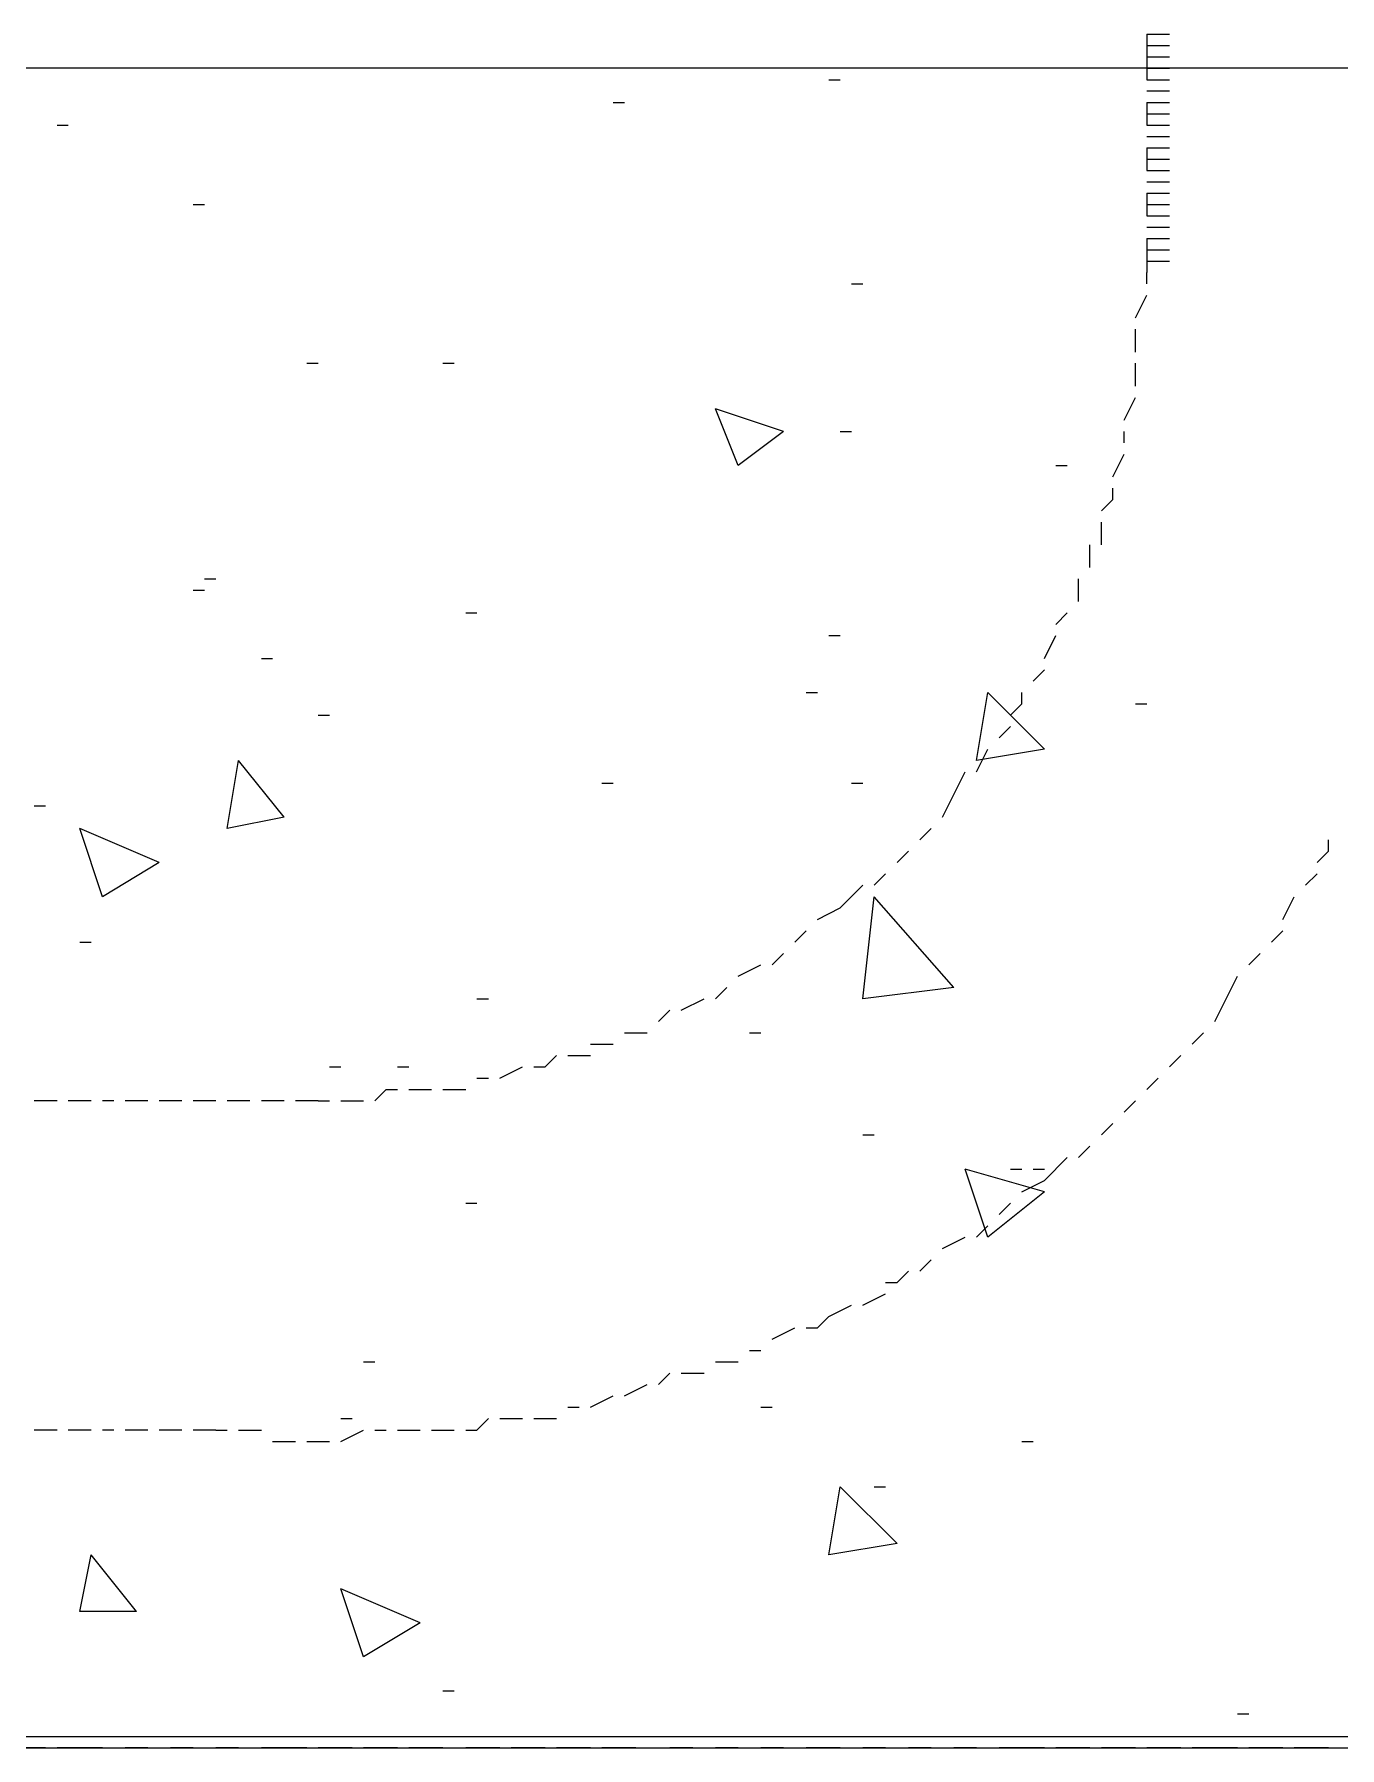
# Model space of a CAD drawing. Header units: inches. Extents: x 0.2 to 10.8, y 0.5 to 8.
# Drawn here: x 3.9333 to 4.125, y 4.2133 to 4.465 of the extents above; entities that cross this region are included whole.
import ezdxf

# ---------------------------------------------------------------- set-up
doc = ezdxf.new("R2010")
doc.units = ezdxf.units.IN
doc.header["$MEASUREMENT"] = 0
doc.layers.add('PDF_Geometry', color=7, linetype='Continuous')

msp = doc.modelspace()

# ---------------------------------------------------------------- linework, layer by layer
at = {"layer": 'PDF_Geometry', "lineweight": 9}
for points in [[(4.09667, 4.465), (4.09833, 4.465)], [(4.09667, 4.465), (4.09667, 4.46333)], [(4.09667, 4.465), (4.09833, 4.465)], [(4.09833, 4.465), (4.1, 4.465)], [(4.09833, 4.465), (4.1, 4.465)], [(4.09667, 4.46333), (4.09833, 4.46333)], [(4.09667, 4.46333), (4.09667, 4.46167)], [(4.09667, 4.46333), (4.09833, 4.46333)], [(4.09833, 4.46333), (4.1, 4.46333)], [(4.09833, 4.46333), (4.1, 4.46333)], [(4.09667, 4.46167), (4.09833, 4.46167)], [(4.09667, 4.46167), (4.09667, 4.46)], [(4.09667, 4.46167), (4.09833, 4.46167)], [(4.09667, 4.46), (4.09833, 4.46)], [(4.09667, 4.46), (4.09667, 4.45833)], [(4.09667, 4.46), (4.09833, 4.46)], [(4.09833, 4.46167), (4.1, 4.46167)], [(4.09833, 4.46167), (4.1, 4.46167)], [(4.09833, 4.46), (4.1, 4.46)], [(4.09833, 4.46), (4.1, 4.46)], [(4.09667, 4.45833), (4.09833, 4.45833)], [(4.09667, 4.45833), (4.09833, 4.45833)], [(4.09667, 4.45833), (4.09833, 4.45833)], [(4.09833, 4.45833), (4.1, 4.45833)], [(4.09833, 4.45833), (4.1, 4.45833)], [(4.09833, 4.45833), (4.1, 4.45833)], [(4.09667, 4.45667), (4.09833, 4.45667)], [(4.09667, 4.45667), (4.09833, 4.45667)], [(4.09667, 4.45667), (4.09833, 4.45667)], [(4.09667, 4.455), (4.09833, 4.455)], [(4.09667, 4.455), (4.09667, 4.45333)], [(4.09667, 4.455), (4.09833, 4.455)], [(4.09833, 4.45667), (4.1, 4.45667)], [(4.09833, 4.45667), (4.1, 4.45667)], [(4.09833, 4.45667), (4.1, 4.45667)], [(4.09833, 4.455), (4.1, 4.455)], [(4.09833, 4.455), (4.1, 4.455)], [(4.09667, 4.45333), (4.09833, 4.45333)], [(4.09667, 4.45333), (4.09667, 4.45167)], [(4.09667, 4.45333), (4.09833, 4.45333)], [(4.09833, 4.45333), (4.1, 4.45333)], [(4.09833, 4.45333), (4.1, 4.45333)], [(4.09667, 4.45167), (4.09833, 4.45167)], [(4.09667, 4.45167), (4.09833, 4.45167)], [(4.09667, 4.45167), (4.09833, 4.45167)], [(4.09667, 4.45), (4.09833, 4.45)], [(4.09667, 4.45), (4.09833, 4.45)], [(4.09667, 4.45), (4.09833, 4.45)], [(4.09833, 4.45167), (4.1, 4.45167)], [(4.09833, 4.45167), (4.1, 4.45167)], [(4.09833, 4.45167), (4.1, 4.45167)], [(4.09833, 4.45), (4.1, 4.45)], [(4.09833, 4.45), (4.1, 4.45)], [(4.09833, 4.45), (4.1, 4.45)], [(4.09667, 4.44833), (4.09833, 4.44833)], [(4.09667, 4.44833), (4.09667, 4.44667)], [(4.09667, 4.44833), (4.09833, 4.44833)], [(4.09833, 4.44833), (4.1, 4.44833)], [(4.09833, 4.44833), (4.1, 4.44833)], [(4.09667, 4.44667), (4.09833, 4.44667)], [(4.09667, 4.44667), (4.09667, 4.445)], [(4.09667, 4.44667), (4.09833, 4.44667)], [(4.09667, 4.445), (4.09833, 4.445)], [(4.09667, 4.445), (4.09833, 4.445)], [(4.09667, 4.445), (4.09833, 4.445)], [(4.09833, 4.44667), (4.1, 4.44667)], [(4.09833, 4.44667), (4.1, 4.44667)], [(4.09833, 4.445), (4.1, 4.445)], [(4.09833, 4.445), (4.1, 4.445)], [(4.09833, 4.445), (4.1, 4.445)], [(4.09667, 4.44333), (4.09833, 4.44333)], [(4.09667, 4.44333), (4.09833, 4.44333)], [(4.09667, 4.44333), (4.09833, 4.44333)], [(4.09833, 4.44333), (4.1, 4.44333)], [(4.09833, 4.44333), (4.1, 4.44333)], [(4.09833, 4.44333), (4.1, 4.44333)], [(4.09667, 4.44167), (4.09833, 4.44167)], [(4.09667, 4.44167), (4.09667, 4.44)], [(4.09667, 4.44167), (4.09833, 4.44167)], [(4.09667, 4.44), (4.09833, 4.44)], [(4.09667, 4.44), (4.09667, 4.43833)], [(4.09667, 4.44), (4.09833, 4.44)], [(4.09833, 4.44167), (4.1, 4.44167)], [(4.09833, 4.44167), (4.1, 4.44167)], [(4.09833, 4.44), (4.1, 4.44)], [(4.09833, 4.44), (4.1, 4.44)], [(4.09667, 4.43833), (4.09833, 4.43833)], [(4.09667, 4.43833), (4.09833, 4.43833)], [(4.09667, 4.43833), (4.09833, 4.43833)], [(4.09833, 4.43833), (4.1, 4.43833)], [(4.09833, 4.43833), (4.1, 4.43833)], [(4.09833, 4.43833), (4.1, 4.43833)], [(4.09667, 4.43667), (4.09833, 4.43667)], [(4.09667, 4.43667), (4.09833, 4.43667)], [(4.09667, 4.43667), (4.09833, 4.43667)], [(4.09667, 4.435), (4.09833, 4.435)], [(4.09667, 4.435), (4.09667, 4.43333)], [(4.09667, 4.435), (4.09833, 4.435)], [(4.09833, 4.43667), (4.1, 4.43667)], [(4.09833, 4.43667), (4.1, 4.43667)], [(4.09833, 4.43667), (4.1, 4.43667)], [(4.09833, 4.435), (4.1, 4.435)], [(4.09833, 4.435), (4.1, 4.435)], [(4.09667, 4.43333), (4.09833, 4.43333)], [(4.09667, 4.43333), (4.09667, 4.43167)], [(4.09667, 4.43333), (4.09833, 4.43333)], [(4.09833, 4.43333), (4.1, 4.43333)], [(4.09833, 4.43333), (4.1, 4.43333)], [(4.09667, 4.43167), (4.09833, 4.43167)], [(4.09667, 4.43167), (4.09667, 4.43)], [(4.09667, 4.42833), (4.09667, 4.43)], [(4.09833, 4.43167), (4.1, 4.43167)], [(4.095, 4.42333), (4.09667, 4.42667)], [(4.095, 4.41833), (4.095, 4.42), (4.095, 4.42167)], [(4.095, 4.41333), (4.095, 4.41667)], [(4.09333, 4.40833), (4.095, 4.41167)], [(4.09333, 4.405), (4.09333, 4.40667)], [(4.09167, 4.4), (4.09333, 4.40333)], [(4.09, 4.395), (4.09167, 4.39667), (4.09167, 4.39833)], [(4.09, 4.39), (4.09, 4.39333)], [(4.08833, 4.38667), (4.08833, 4.39)], [(4.08667, 4.38167), (4.08667, 4.385)], [(4.08333, 4.37833), (4.085, 4.38)], [(4.08167, 4.37333), (4.08333, 4.37667)], [(4.08, 4.37), (4.08167, 4.37167)], [(4.07667, 4.365), (4.07833, 4.36667), (4.07833, 4.36833)], [(4.075, 4.36167), (4.07667, 4.36333)], [(4.07167, 4.35667), (4.07333, 4.36)], [(4.06833, 4.35333), (4.07, 4.35667)], [(4.06667, 4.35), (4.06833, 4.35333)], [(4.06333, 4.34667), (4.065, 4.34833)], [(4.12167, 4.34333), (4.12333, 4.345), (4.12333, 4.34667)], [(4.06, 4.34333), (4.06167, 4.345)], [(4.05667, 4.34), (4.05833, 4.34167)], [(4.12, 4.34), (4.12167, 4.34167)], [(4.05167, 4.33667), (4.055, 4.34)], [(4.04833, 4.335), (4.05167, 4.33667)], [(4.11667, 4.335), (4.11833, 4.33833)], [(4.045, 4.33167), (4.04667, 4.33333)], [(4.115, 4.33167), (4.11667, 4.33333)], [(4.04167, 4.32833), (4.04333, 4.33)], [(4.11167, 4.32833), (4.11333, 4.33)], [(4.03667, 4.32667), (4.04, 4.32833)], [(4.10833, 4.32333), (4.11, 4.32667)], [(4.03333, 4.32333), (4.035, 4.325)], [(4.025, 4.32), (4.02667, 4.32167)], [(4.02833, 4.32167), (4.03167, 4.32333)], [(4.10667, 4.32), (4.10833, 4.32333)], [(4.015, 4.31667), (4.01833, 4.31667)], [(4.02, 4.31833), (4.02333, 4.31833)], [(4.10333, 4.31667), (4.105, 4.31833)], [(4.00667, 4.31333), (4.00833, 4.31333), (4.01, 4.315)], [(4.01167, 4.315), (4.015, 4.315)], [(4.1, 4.31333), (4.10167, 4.315)], [(3.99833, 4.31167), (4, 4.31167)], [(4.00167, 4.31167), (4.005, 4.31333)], [(4.09667, 4.31), (4.09833, 4.31167)], [(3.98333, 4.30833), (3.985, 4.31), (3.98667, 4.31)], [(3.98833, 4.31), (3.99167, 4.31)], [(3.99333, 4.31), (3.99667, 4.31)], [(3.93667, 4.30833), (3.93333, 4.30833)], [(3.94167, 4.30833), (3.93833, 4.30833)], [(3.945, 4.30833), (3.94333, 4.30833)], [(3.95, 4.30833), (3.94667, 4.30833)], [(3.955, 4.30833), (3.95167, 4.30833)], [(3.96, 4.30833), (3.95667, 4.30833)], [(3.965, 4.30833), (3.96167, 4.30833)], [(3.97, 4.30833), (3.96667, 4.30833)], [(3.975, 4.30833), (3.97167, 4.30833)], [(3.975, 4.30833), (3.97667, 4.30833)], [(3.97833, 4.30833), (3.98167, 4.30833)], [(4.09333, 4.30667), (4.095, 4.30833)], [(4.09, 4.30333), (4.09167, 4.305)], [(4.08667, 4.3), (4.08833, 4.30167)], [(4.08167, 4.29667), (4.085, 4.3)], [(4.07833, 4.295), (4.08167, 4.29667)], [(4.075, 4.29167), (4.07667, 4.29333)], [(4.07167, 4.28833), (4.07333, 4.29)], [(4.06667, 4.28667), (4.07, 4.28833)], [(4.06333, 4.28333), (4.065, 4.285)], [(4.05833, 4.28167), (4.06, 4.28167), (4.06167, 4.28333)], [(4.05, 4.27667), (4.05333, 4.27833)], [(4.055, 4.27833), (4.05833, 4.28)], [(4.04667, 4.275), (4.04833, 4.275), (4.05, 4.27667)], [(4.04167, 4.27333), (4.045, 4.275)], [(4.03833, 4.27167), (4.04, 4.27167)], [(4.025, 4.26667), (4.02667, 4.26833)], [(4.02833, 4.26833), (4.03167, 4.26833)], [(4.03333, 4.27), (4.03667, 4.27)], [(4.02, 4.265), (4.02333, 4.26667)], [(4.01167, 4.26333), (4.01333, 4.26333)], [(4.015, 4.26333), (4.01833, 4.265)], [(3.99667, 4.26), (3.99833, 4.26), (4, 4.26167)], [(4.00167, 4.26167), (4.005, 4.26167)], [(4.00667, 4.26167), (4.01, 4.26167)], [(3.93667, 4.26), (3.93333, 4.26)], [(3.94167, 4.26), (3.93833, 4.26)], [(3.945, 4.26), (3.94333, 4.26)], [(3.95, 4.26), (3.94667, 4.26)], [(3.955, 4.26), (3.95167, 4.26)], [(3.96, 4.26), (3.95667, 4.26)], [(3.96, 4.26), (3.96167, 4.26)], [(3.96333, 4.26), (3.96667, 4.26)], [(3.96833, 4.25833), (3.97167, 4.25833)], [(3.97333, 4.25833), (3.97667, 4.25833)], [(3.97833, 4.25833), (3.98167, 4.26)], [(3.98333, 4.26), (3.985, 4.26)], [(3.98667, 4.26), (3.99, 4.26)], [(3.99167, 4.26), (3.995, 4.26)], [(3.93167, 4.215), (3.93333, 4.215)], [(3.93333, 4.21333), (3.93167, 4.21333)], [(3.93167, 4.21333), (3.93333, 4.21333)], [(3.93333, 4.215), (3.935, 4.215)], [(3.93333, 4.215), (3.935, 4.215)], [(3.935, 4.21333), (3.93333, 4.21333)], [(3.93333, 4.21333), (3.935, 4.21333)], [(3.93333, 4.21333), (3.935, 4.21333)], [(3.935, 4.215), (3.93667, 4.215)], [(3.935, 4.215), (3.93667, 4.215)], [(3.935, 4.21333), (3.93667, 4.21333)], [(3.935, 4.21333), (3.93667, 4.21333)], [(3.93667, 4.215), (3.93833, 4.215)], [(3.93667, 4.215), (3.93833, 4.215)], [(3.93833, 4.21333), (3.93667, 4.21333)], [(3.93667, 4.21333), (3.93833, 4.21333)], [(3.93667, 4.21333), (3.93833, 4.21333)], [(3.93833, 4.215), (3.94, 4.215)], [(3.93833, 4.215), (3.94, 4.215)], [(3.94, 4.21333), (3.93833, 4.21333)], [(3.93833, 4.21333), (3.94, 4.21333)], [(3.93833, 4.21333), (3.94, 4.21333)], [(3.94, 4.215), (3.94167, 4.215)], [(3.94, 4.215), (3.94167, 4.215)], [(3.94167, 4.21333), (3.94, 4.21333)], [(3.94, 4.21333), (3.94167, 4.21333)], [(3.94, 4.21333), (3.94167, 4.21333)], [(3.94167, 4.215), (3.94333, 4.215)], [(3.94167, 4.215), (3.94333, 4.215)], [(3.94333, 4.21333), (3.94167, 4.21333)], [(3.94167, 4.21333), (3.94333, 4.21333)], [(3.94167, 4.21333), (3.94333, 4.21333)], [(3.94333, 4.215), (3.945, 4.215)], [(3.94333, 4.215), (3.945, 4.215)], [(3.94333, 4.21333), (3.945, 4.21333)], [(3.94333, 4.21333), (3.945, 4.21333)], [(3.945, 4.215), (3.94667, 4.215)], [(3.945, 4.215), (3.94667, 4.215)], [(3.945, 4.215), (3.94667, 4.215)], [(3.945, 4.21333), (3.94667, 4.21333)], [(3.945, 4.21333), (3.94667, 4.21333)], [(3.945, 4.21333), (3.94667, 4.21333)], [(3.94667, 4.215), (3.94833, 4.215)], [(3.94667, 4.215), (3.94833, 4.215)], [(3.94667, 4.215), (3.94833, 4.215)], [(3.94833, 4.21333), (3.94667, 4.21333)], [(3.94667, 4.21333), (3.94833, 4.21333)], [(3.94667, 4.21333), (3.94833, 4.21333)], [(3.94667, 4.21333), (3.94833, 4.21333)], [(3.94833, 4.215), (3.95, 4.215)], [(3.94833, 4.215), (3.95, 4.215)], [(3.95, 4.21333), (3.94833, 4.21333)], [(3.94833, 4.21333), (3.95, 4.21333)], [(3.94833, 4.21333), (3.95, 4.21333)], [(3.95, 4.215), (3.95167, 4.215)], [(3.95, 4.215), (3.95167, 4.215)], [(3.95, 4.21333), (3.95167, 4.21333)], [(3.95, 4.21333), (3.95167, 4.21333)], [(3.95167, 4.215), (3.95333, 4.215)], [(3.95167, 4.215), (3.95333, 4.215)], [(3.95167, 4.215), (3.95333, 4.215)], [(3.95167, 4.21333), (3.95333, 4.21333)], [(3.95167, 4.21333), (3.95333, 4.21333)], [(3.95167, 4.21333), (3.95333, 4.21333)], [(3.95333, 4.215), (3.955, 4.215)], [(3.95333, 4.215), (3.955, 4.215)], [(3.95333, 4.215), (3.955, 4.215)], [(3.955, 4.21333), (3.95333, 4.21333)], [(3.95333, 4.21333), (3.955, 4.21333)], [(3.95333, 4.21333), (3.955, 4.21333)], [(3.95333, 4.21333), (3.955, 4.21333)], [(3.955, 4.215), (3.95667, 4.215)], [(3.955, 4.215), (3.95667, 4.215)], [(3.95667, 4.21333), (3.955, 4.21333)], [(3.955, 4.21333), (3.95667, 4.21333)], [(3.955, 4.21333), (3.95667, 4.21333)], [(3.95667, 4.215), (3.95833, 4.215)], [(3.95667, 4.215), (3.95833, 4.215)], [(3.95667, 4.21333), (3.95833, 4.21333)], [(3.95667, 4.21333), (3.95833, 4.21333)], [(3.95833, 4.215), (3.96, 4.215)], [(3.95833, 4.215), (3.96, 4.215)], [(3.95833, 4.215), (3.96, 4.215)], [(3.95833, 4.21333), (3.96, 4.21333)], [(3.95833, 4.21333), (3.96, 4.21333)], [(3.95833, 4.21333), (3.96, 4.21333)], [(3.96, 4.215), (3.96167, 4.215)], [(3.96, 4.215), (3.96167, 4.215)], [(3.96, 4.215), (3.96167, 4.215)], [(3.96167, 4.21333), (3.96, 4.21333)], [(3.96, 4.21333), (3.96167, 4.21333)], [(3.96, 4.21333), (3.96167, 4.21333)], [(3.96, 4.21333), (3.96167, 4.21333)], [(3.96167, 4.215), (3.96333, 4.215)], [(3.96167, 4.215), (3.96333, 4.215)], [(3.96333, 4.21333), (3.96167, 4.21333)], [(3.96167, 4.21333), (3.96333, 4.21333)], [(3.96167, 4.21333), (3.96333, 4.21333)], [(3.96333, 4.215), (3.965, 4.215)], [(3.96333, 4.215), (3.965, 4.215)], [(3.96333, 4.21333), (3.965, 4.21333)], [(3.96333, 4.21333), (3.965, 4.21333)], [(3.965, 4.215), (3.96667, 4.215)], [(3.965, 4.215), (3.96667, 4.215)], [(3.965, 4.215), (3.96667, 4.215)], [(3.965, 4.21333), (3.96667, 4.21333)], [(3.965, 4.21333), (3.96667, 4.21333)], [(3.965, 4.21333), (3.96667, 4.21333)], [(3.96667, 4.215), (3.96833, 4.215)], [(3.96667, 4.215), (3.96833, 4.215)], [(3.96667, 4.215), (3.96833, 4.215)], [(3.96833, 4.21333), (3.96667, 4.21333)], [(3.96667, 4.21333), (3.96833, 4.21333)], [(3.96667, 4.21333), (3.96833, 4.21333)], [(3.96667, 4.21333), (3.96833, 4.21333)], [(3.96833, 4.215), (3.97, 4.215)], [(3.96833, 4.215), (3.97, 4.215)], [(3.97, 4.21333), (3.96833, 4.21333)], [(3.96833, 4.21333), (3.97, 4.21333)], [(3.96833, 4.21333), (3.97, 4.21333)], [(3.97, 4.215), (3.97167, 4.215)], [(3.97, 4.215), (3.97167, 4.215)], [(3.97167, 4.21333), (3.97, 4.21333)], [(3.97, 4.21333), (3.97167, 4.21333)], [(3.97, 4.21333), (3.97167, 4.21333)], [(3.97167, 4.215), (3.97333, 4.215)], [(3.97167, 4.215), (3.97333, 4.215)], [(3.97333, 4.21333), (3.97167, 4.21333)], [(3.97167, 4.21333), (3.97333, 4.21333)], [(3.97167, 4.21333), (3.97333, 4.21333)], [(3.97333, 4.215), (3.975, 4.215)], [(3.97333, 4.215), (3.975, 4.215)], [(3.97333, 4.21333), (3.975, 4.21333)], [(3.97333, 4.21333), (3.975, 4.21333)], [(3.975, 4.215), (3.97667, 4.215)], [(3.975, 4.215), (3.97667, 4.215)], [(3.97667, 4.21333), (3.975, 4.21333)], [(3.975, 4.21333), (3.97667, 4.21333)], [(3.975, 4.21333), (3.97667, 4.21333)], [(3.97667, 4.215), (3.97833, 4.215)], [(3.97667, 4.215), (3.97833, 4.215)], [(3.97833, 4.21333), (3.97667, 4.21333)], [(3.97667, 4.21333), (3.97833, 4.21333)], [(3.97667, 4.21333), (3.97833, 4.21333)], [(3.97833, 4.215), (3.98, 4.215)], [(3.97833, 4.215), (3.98, 4.215)], [(3.98, 4.21333), (3.97833, 4.21333)], [(3.97833, 4.21333), (3.98, 4.21333)], [(3.97833, 4.21333), (3.98, 4.21333)], [(3.98, 4.215), (3.98167, 4.215)], [(3.98, 4.215), (3.98167, 4.215)], [(3.98, 4.21333), (3.98167, 4.21333)], [(3.98, 4.21333), (3.98167, 4.21333)], [(3.98167, 4.215), (3.98333, 4.215)], [(3.98167, 4.215), (3.98333, 4.215)], [(3.98333, 4.21333), (3.98167, 4.21333)], [(3.98167, 4.21333), (3.98333, 4.21333)], [(3.98167, 4.21333), (3.98333, 4.21333)], [(3.98333, 4.215), (3.985, 4.215)], [(3.98333, 4.215), (3.985, 4.215)], [(3.985, 4.21333), (3.98333, 4.21333)], [(3.98333, 4.21333), (3.985, 4.21333)], [(3.98333, 4.21333), (3.985, 4.21333)], [(3.985, 4.215), (3.98667, 4.215)], [(3.985, 4.215), (3.98667, 4.215)], [(3.98667, 4.21333), (3.985, 4.21333)], [(3.985, 4.21333), (3.98667, 4.21333)], [(3.985, 4.21333), (3.98667, 4.21333)], [(3.98667, 4.215), (3.98833, 4.215)], [(3.98667, 4.215), (3.98833, 4.215)], [(3.98667, 4.21333), (3.98833, 4.21333)], [(3.98667, 4.21333), (3.98833, 4.21333)], [(3.98833, 4.215), (3.99, 4.215)], [(3.98833, 4.215), (3.99, 4.215)], [(3.99, 4.21333), (3.98833, 4.21333)], [(3.98833, 4.21333), (3.99, 4.21333)], [(3.98833, 4.21333), (3.99, 4.21333)], [(3.99, 4.215), (3.99167, 4.215)], [(3.99, 4.215), (3.99167, 4.215)], [(3.99167, 4.21333), (3.99, 4.21333)], [(3.99, 4.21333), (3.99167, 4.21333)], [(3.99, 4.21333), (3.99167, 4.21333)], [(3.99167, 4.215), (3.99333, 4.215)], [(3.99167, 4.215), (3.99333, 4.215)], [(3.99333, 4.21333), (3.99167, 4.21333)], [(3.99167, 4.21333), (3.99333, 4.21333)], [(3.99167, 4.21333), (3.99333, 4.21333)], [(3.99333, 4.215), (3.995, 4.215)], [(3.99333, 4.215), (3.995, 4.215)], [(3.99333, 4.21333), (3.995, 4.21333)], [(3.99333, 4.21333), (3.995, 4.21333)], [(3.995, 4.215), (3.99667, 4.215)], [(3.995, 4.215), (3.99667, 4.215)], [(3.995, 4.215), (3.99667, 4.215)], [(3.995, 4.21333), (3.99667, 4.21333)], [(3.995, 4.21333), (3.99667, 4.21333)], [(3.995, 4.21333), (3.99667, 4.21333)], [(3.99667, 4.215), (3.99833, 4.215)], [(3.99667, 4.215), (3.99833, 4.215)], [(3.99667, 4.215), (3.99833, 4.215)], [(3.99833, 4.21333), (3.99667, 4.21333)], [(3.99667, 4.21333), (3.99833, 4.21333)], [(3.99667, 4.21333), (3.99833, 4.21333)], [(3.99667, 4.21333), (3.99833, 4.21333)], [(3.99833, 4.215), (4, 4.215)], [(3.99833, 4.215), (4, 4.215)], [(4, 4.21333), (3.99833, 4.21333)], [(3.99833, 4.21333), (4, 4.21333)], [(3.99833, 4.21333), (4, 4.21333)], [(4, 4.215), (4.00167, 4.215)], [(4, 4.215), (4.00167, 4.215)], [(4.00167, 4.21333), (4, 4.21333)], [(4, 4.21333), (4.00167, 4.21333)], [(4, 4.21333), (4.00167, 4.21333)], [(4.00167, 4.215), (4.00333, 4.215)], [(4.00167, 4.215), (4.00333, 4.215)], [(4.00167, 4.21333), (4.00333, 4.21333)], [(4.00167, 4.21333), (4.00333, 4.21333)], [(4.00333, 4.215), (4.005, 4.215)], [(4.00333, 4.215), (4.005, 4.215)], [(4.005, 4.21333), (4.00333, 4.21333)], [(4.00333, 4.21333), (4.005, 4.21333)], [(4.00333, 4.21333), (4.005, 4.21333)], [(4.005, 4.215), (4.00667, 4.215)], [(4.005, 4.215), (4.00667, 4.215)], [(4.00667, 4.21333), (4.005, 4.21333)], [(4.005, 4.21333), (4.00667, 4.21333)], [(4.005, 4.21333), (4.00667, 4.21333)], [(4.00667, 4.215), (4.00833, 4.215)], [(4.00667, 4.215), (4.00833, 4.215)], [(4.00833, 4.21333), (4.00667, 4.21333)], [(4.00667, 4.21333), (4.00833, 4.21333)], [(4.00667, 4.21333), (4.00833, 4.21333)], [(4.00833, 4.215), (4.01, 4.215)], [(4.00833, 4.215), (4.01, 4.215)], [(4.00833, 4.21333), (4.01, 4.21333)], [(4.00833, 4.21333), (4.01, 4.21333)], [(4.01, 4.215), (4.01167, 4.215)], [(4.01, 4.215), (4.01167, 4.215)], [(4.01167, 4.21333), (4.01, 4.21333)], [(4.01, 4.21333), (4.01167, 4.21333)], [(4.01, 4.21333), (4.01167, 4.21333)], [(4.01167, 4.215), (4.01333, 4.215)], [(4.01167, 4.215), (4.01333, 4.215)], [(4.01333, 4.21333), (4.01167, 4.21333)], [(4.01167, 4.21333), (4.01333, 4.21333)], [(4.01167, 4.21333), (4.01333, 4.21333)], [(4.01333, 4.215), (4.015, 4.215)], [(4.01333, 4.215), (4.015, 4.215)], [(4.015, 4.21333), (4.01333, 4.21333)], [(4.01333, 4.21333), (4.015, 4.21333)], [(4.01333, 4.21333), (4.015, 4.21333)], [(4.015, 4.215), (4.01667, 4.215)], [(4.015, 4.215), (4.01667, 4.215)], [(4.015, 4.21333), (4.01667, 4.21333)], [(4.015, 4.21333), (4.01667, 4.21333)], [(4.01667, 4.215), (4.01833, 4.215)], [(4.01667, 4.215), (4.01833, 4.215)], [(4.01833, 4.21333), (4.01667, 4.21333)], [(4.01667, 4.21333), (4.01833, 4.21333)], [(4.01667, 4.21333), (4.01833, 4.21333)], [(4.01833, 4.215), (4.02, 4.215)], [(4.01833, 4.215), (4.02, 4.215)], [(4.02, 4.21333), (4.01833, 4.21333)], [(4.01833, 4.21333), (4.02, 4.21333)], [(4.01833, 4.21333), (4.02, 4.21333)], [(4.02, 4.215), (4.02167, 4.215)], [(4.02, 4.215), (4.02167, 4.215)], [(4.02167, 4.21333), (4.02, 4.21333)], [(4.02, 4.21333), (4.02167, 4.21333)], [(4.02, 4.21333), (4.02167, 4.21333)], [(4.02167, 4.215), (4.02333, 4.215)], [(4.02167, 4.215), (4.02333, 4.215)], [(4.02167, 4.21333), (4.02333, 4.21333)], [(4.02167, 4.21333), (4.02333, 4.21333)], [(4.02333, 4.215), (4.025, 4.215)], [(4.02333, 4.215), (4.025, 4.215)], [(4.02333, 4.215), (4.025, 4.215)], [(4.02333, 4.21333), (4.025, 4.21333)], [(4.02333, 4.21333), (4.025, 4.21333)], [(4.02333, 4.21333), (4.025, 4.21333)], [(4.025, 4.215), (4.02667, 4.215)], [(4.025, 4.215), (4.02667, 4.215)], [(4.025, 4.215), (4.02667, 4.215)], [(4.025, 4.215), (4.02667, 4.215)], [(4.025, 4.21333), (4.02667, 4.21333)], [(4.025, 4.21333), (4.02667, 4.21333)], [(4.025, 4.21333), (4.02667, 4.21333)], [(4.025, 4.21333), (4.02667, 4.21333)], [(4.02667, 4.215), (4.02833, 4.215)], [(4.02667, 4.215), (4.02833, 4.215)], [(4.02667, 4.215), (4.02833, 4.215)], [(4.02833, 4.21333), (4.02667, 4.21333)], [(4.02667, 4.21333), (4.02833, 4.21333)], [(4.02667, 4.21333), (4.02833, 4.21333)], [(4.02667, 4.21333), (4.02833, 4.21333)], [(4.02833, 4.215), (4.03, 4.215)], [(4.02833, 4.215), (4.03, 4.215)], [(4.03, 4.21333), (4.02833, 4.21333)], [(4.02833, 4.21333), (4.03, 4.21333)], [(4.02833, 4.21333), (4.03, 4.21333)], [(4.03, 4.215), (4.03167, 4.215)], [(4.03, 4.215), (4.03167, 4.215)], [(4.03, 4.21333), (4.03167, 4.21333)], [(4.03, 4.21333), (4.03167, 4.21333)], [(4.03167, 4.215), (4.03333, 4.215)], [(4.03167, 4.215), (4.03333, 4.215)], [(4.03167, 4.215), (4.03333, 4.215)], [(4.03167, 4.21333), (4.03333, 4.21333)], [(4.03167, 4.21333), (4.03333, 4.21333)], [(4.03167, 4.21333), (4.03333, 4.21333)], [(4.03333, 4.215), (4.035, 4.215)], [(4.03333, 4.215), (4.035, 4.215)], [(4.03333, 4.215), (4.035, 4.215)], [(4.035, 4.21333), (4.03333, 4.21333)], [(4.03333, 4.21333), (4.035, 4.21333)], [(4.03333, 4.21333), (4.035, 4.21333)], [(4.03333, 4.21333), (4.035, 4.21333)], [(4.035, 4.215), (4.03667, 4.215)], [(4.035, 4.215), (4.03667, 4.215)], [(4.03667, 4.21333), (4.035, 4.21333)], [(4.035, 4.21333), (4.03667, 4.21333)], [(4.035, 4.21333), (4.03667, 4.21333)], [(4.03667, 4.215), (4.03833, 4.215)], [(4.03667, 4.215), (4.03833, 4.215)], [(4.03667, 4.21333), (4.03833, 4.21333)], [(4.03667, 4.21333), (4.03833, 4.21333)], [(4.03833, 4.215), (4.04, 4.215)], [(4.03833, 4.215), (4.04, 4.215)], [(4.03833, 4.215), (4.04, 4.215)], [(4.03833, 4.21333), (4.04, 4.21333)], [(4.03833, 4.21333), (4.04, 4.21333)], [(4.03833, 4.21333), (4.04, 4.21333)], [(4.04, 4.215), (4.04167, 4.215)], [(4.04, 4.215), (4.04167, 4.215)], [(4.04, 4.215), (4.04167, 4.215)], [(4.04167, 4.21333), (4.04, 4.21333)], [(4.04, 4.21333), (4.04167, 4.21333)], [(4.04, 4.21333), (4.04167, 4.21333)], [(4.04, 4.21333), (4.04167, 4.21333)], [(4.04167, 4.215), (4.04333, 4.215)], [(4.04167, 4.215), (4.04333, 4.215)], [(4.04333, 4.21333), (4.04167, 4.21333)], [(4.04167, 4.21333), (4.04333, 4.21333)], [(4.04167, 4.21333), (4.04333, 4.21333)], [(4.04333, 4.215), (4.045, 4.215)], [(4.04333, 4.215), (4.045, 4.215)], [(4.04333, 4.21333), (4.045, 4.21333)], [(4.04333, 4.21333), (4.045, 4.21333)], [(4.045, 4.215), (4.04667, 4.215)], [(4.045, 4.215), (4.04667, 4.215)], [(4.045, 4.215), (4.04667, 4.215)], [(4.045, 4.21333), (4.04667, 4.21333)], [(4.045, 4.21333), (4.04667, 4.21333)], [(4.045, 4.21333), (4.04667, 4.21333)], [(4.04667, 4.215), (4.04833, 4.215)], [(4.04667, 4.215), (4.04833, 4.215)], [(4.04667, 4.215), (4.04833, 4.215)], [(4.04833, 4.21333), (4.04667, 4.21333)], [(4.04667, 4.21333), (4.04833, 4.21333)], [(4.04667, 4.21333), (4.04833, 4.21333)], [(4.04667, 4.21333), (4.04833, 4.21333)], [(4.04833, 4.215), (4.05, 4.215)], [(4.04833, 4.215), (4.05, 4.215)], [(4.05, 4.21333), (4.04833, 4.21333)], [(4.04833, 4.21333), (4.05, 4.21333)], [(4.04833, 4.21333), (4.05, 4.21333)], [(4.05, 4.215), (4.05167, 4.215)], [(4.05, 4.215), (4.05167, 4.215)], [(4.05167, 4.21333), (4.05, 4.21333)], [(4.05, 4.21333), (4.05167, 4.21333)], [(4.05, 4.21333), (4.05167, 4.21333)], [(4.05167, 4.215), (4.05333, 4.215)], [(4.05167, 4.215), (4.05333, 4.215)], [(4.05167, 4.21333), (4.05333, 4.21333)], [(4.05167, 4.21333), (4.05333, 4.21333)], [(4.05333, 4.215), (4.055, 4.215)], [(4.05333, 4.215), (4.055, 4.215)], [(4.05333, 4.215), (4.055, 4.215)], [(4.05333, 4.21333), (4.055, 4.21333)], [(4.05333, 4.21333), (4.055, 4.21333)], [(4.05333, 4.21333), (4.055, 4.21333)], [(4.055, 4.215), (4.05667, 4.215)], [(4.055, 4.215), (4.05667, 4.215)], [(4.055, 4.215), (4.05667, 4.215)], [(4.05667, 4.21333), (4.055, 4.21333)], [(4.055, 4.21333), (4.05667, 4.21333)], [(4.055, 4.21333), (4.05667, 4.21333)], [(4.055, 4.21333), (4.05667, 4.21333)], [(4.05667, 4.215), (4.05833, 4.215)], [(4.05667, 4.215), (4.05833, 4.215)], [(4.05833, 4.21333), (4.05667, 4.21333)], [(4.05667, 4.21333), (4.05833, 4.21333)], [(4.05667, 4.21333), (4.05833, 4.21333)], [(4.05833, 4.215), (4.06, 4.215)], [(4.05833, 4.215), (4.06, 4.215)], [(4.05833, 4.21333), (4.06, 4.21333)], [(4.05833, 4.21333), (4.06, 4.21333)], [(4.06, 4.215), (4.06167, 4.215)], [(4.06, 4.215), (4.06167, 4.215)], [(4.06, 4.215), (4.06167, 4.215)], [(4.06, 4.21333), (4.06167, 4.21333)], [(4.06, 4.21333), (4.06167, 4.21333)], [(4.06, 4.21333), (4.06167, 4.21333)], [(4.06167, 4.215), (4.06333, 4.215)], [(4.06167, 4.215), (4.06333, 4.215)], [(4.06167, 4.215), (4.06333, 4.215)], [(4.06333, 4.21333), (4.06167, 4.21333)], [(4.06167, 4.21333), (4.06333, 4.21333)], [(4.06167, 4.21333), (4.06333, 4.21333)], [(4.06167, 4.21333), (4.06333, 4.21333)], [(4.06333, 4.215), (4.065, 4.215)], [(4.06333, 4.215), (4.065, 4.215)], [(4.065, 4.21333), (4.06333, 4.21333)], [(4.06333, 4.21333), (4.065, 4.21333)], [(4.06333, 4.21333), (4.065, 4.21333)], [(4.065, 4.215), (4.06667, 4.215)], [(4.065, 4.215), (4.06667, 4.215)], [(4.065, 4.21333), (4.06667, 4.21333)], [(4.065, 4.21333), (4.06667, 4.21333)], [(4.06667, 4.215), (4.06833, 4.215)], [(4.06667, 4.215), (4.06833, 4.215)], [(4.06667, 4.215), (4.06833, 4.215)], [(4.06667, 4.21333), (4.06833, 4.21333)], [(4.06667, 4.21333), (4.06833, 4.21333)], [(4.06667, 4.21333), (4.06833, 4.21333)], [(4.06833, 4.215), (4.07, 4.215)], [(4.06833, 4.215), (4.07, 4.215)], [(4.06833, 4.215), (4.07, 4.215)], [(4.07, 4.21333), (4.06833, 4.21333)], [(4.06833, 4.21333), (4.07, 4.21333)], [(4.06833, 4.21333), (4.07, 4.21333)], [(4.06833, 4.21333), (4.07, 4.21333)], [(4.07, 4.215), (4.07167, 4.215)], [(4.07, 4.215), (4.07167, 4.215)], [(4.07167, 4.21333), (4.07, 4.21333)], [(4.07, 4.21333), (4.07167, 4.21333)], [(4.07, 4.21333), (4.07167, 4.21333)], [(4.07167, 4.215), (4.07333, 4.215)], [(4.07167, 4.215), (4.07333, 4.215)], [(4.07167, 4.21333), (4.07333, 4.21333)], [(4.07167, 4.21333), (4.07333, 4.21333)], [(4.07333, 4.215), (4.075, 4.215)], [(4.07333, 4.215), (4.075, 4.215)], [(4.07333, 4.215), (4.075, 4.215)], [(4.07333, 4.21333), (4.075, 4.21333)], [(4.07333, 4.21333), (4.075, 4.21333)], [(4.07333, 4.21333), (4.075, 4.21333)], [(4.075, 4.215), (4.07667, 4.215)], [(4.075, 4.215), (4.07667, 4.215)], [(4.075, 4.215), (4.07667, 4.215)], [(4.07667, 4.21333), (4.075, 4.21333)], [(4.075, 4.21333), (4.07667, 4.21333)], [(4.075, 4.21333), (4.07667, 4.21333)], [(4.075, 4.21333), (4.07667, 4.21333)], [(4.07667, 4.215), (4.07833, 4.215)], [(4.07667, 4.215), (4.07833, 4.215)], [(4.07833, 4.21333), (4.07667, 4.21333)], [(4.07667, 4.21333), (4.07833, 4.21333)], [(4.07667, 4.21333), (4.07833, 4.21333)], [(4.07833, 4.215), (4.08, 4.215)], [(4.07833, 4.215), (4.08, 4.215)], [(4.08, 4.21333), (4.07833, 4.21333)], [(4.07833, 4.21333), (4.08, 4.21333)], [(4.07833, 4.21333), (4.08, 4.21333)], [(4.08, 4.215), (4.08167, 4.215)], [(4.08, 4.215), (4.08167, 4.215)], [(4.08167, 4.21333), (4.08, 4.21333)], [(4.08, 4.21333), (4.08167, 4.21333)], [(4.08, 4.21333), (4.08167, 4.21333)], [(4.08167, 4.215), (4.08333, 4.215)], [(4.08167, 4.215), (4.08333, 4.215)], [(4.08167, 4.21333), (4.08333, 4.21333)], [(4.08167, 4.21333), (4.08333, 4.21333)], [(4.08333, 4.215), (4.085, 4.215)], [(4.08333, 4.215), (4.085, 4.215)], [(4.085, 4.21333), (4.08333, 4.21333)], [(4.08333, 4.21333), (4.085, 4.21333)], [(4.08333, 4.21333), (4.085, 4.21333)], [(4.085, 4.215), (4.08667, 4.215)], [(4.085, 4.215), (4.08667, 4.215)], [(4.08667, 4.21333), (4.085, 4.21333)], [(4.085, 4.21333), (4.08667, 4.21333)], [(4.085, 4.21333), (4.08667, 4.21333)], [(4.08667, 4.215), (4.08833, 4.215)], [(4.08667, 4.215), (4.08833, 4.215)], [(4.08833, 4.21333), (4.08667, 4.21333)], [(4.08667, 4.21333), (4.08833, 4.21333)], [(4.08667, 4.21333), (4.08833, 4.21333)], [(4.08833, 4.215), (4.09, 4.215)], [(4.08833, 4.215), (4.09, 4.215)], [(4.08833, 4.21333), (4.09, 4.21333)], [(4.08833, 4.21333), (4.09, 4.21333)], [(4.09, 4.215), (4.09167, 4.215)], [(4.09, 4.215), (4.09167, 4.215)], [(4.09167, 4.21333), (4.09, 4.21333)], [(4.09, 4.21333), (4.09167, 4.21333)], [(4.09, 4.21333), (4.09167, 4.21333)], [(4.09167, 4.215), (4.09333, 4.215)], [(4.09167, 4.215), (4.09333, 4.215)], [(4.09333, 4.21333), (4.09167, 4.21333)], [(4.09167, 4.21333), (4.09333, 4.21333)], [(4.09167, 4.21333), (4.09333, 4.21333)], [(4.09333, 4.215), (4.095, 4.215)], [(4.09333, 4.215), (4.095, 4.215)], [(4.095, 4.21333), (4.09333, 4.21333)], [(4.09333, 4.21333), (4.095, 4.21333)], [(4.09333, 4.21333), (4.095, 4.21333)], [(4.095, 4.215), (4.09667, 4.215)], [(4.095, 4.215), (4.09667, 4.215)], [(4.095, 4.21333), (4.09667, 4.21333)], [(4.095, 4.21333), (4.09667, 4.21333)], [(4.09667, 4.215), (4.09833, 4.215)], [(4.09667, 4.215), (4.09833, 4.215)], [(4.09833, 4.21333), (4.09667, 4.21333)], [(4.09667, 4.21333), (4.09833, 4.21333)], [(4.09667, 4.21333), (4.09833, 4.21333)], [(4.09833, 4.215), (4.1, 4.215)], [(4.09833, 4.215), (4.1, 4.215)], [(4.1, 4.21333), (4.09833, 4.21333)], [(4.09833, 4.21333), (4.1, 4.21333)], [(4.09833, 4.21333), (4.1, 4.21333)], [(4.1, 4.215), (4.10167, 4.215)], [(4.1, 4.215), (4.10167, 4.215)], [(4.10167, 4.21333), (4.1, 4.21333)], [(4.1, 4.21333), (4.10167, 4.21333)], [(4.1, 4.21333), (4.10167, 4.21333)], [(4.10167, 4.215), (4.10333, 4.215)], [(4.10167, 4.215), (4.10333, 4.215)], [(4.10167, 4.21333), (4.10333, 4.21333)], [(4.10167, 4.21333), (4.10333, 4.21333)], [(4.10333, 4.215), (4.105, 4.215)], [(4.10333, 4.215), (4.105, 4.215)], [(4.105, 4.21333), (4.10333, 4.21333)], [(4.10333, 4.21333), (4.105, 4.21333)], [(4.10333, 4.21333), (4.105, 4.21333)], [(4.105, 4.215), (4.10667, 4.215)], [(4.105, 4.215), (4.10667, 4.215)], [(4.10667, 4.21333), (4.105, 4.21333)], [(4.105, 4.21333), (4.10667, 4.21333)], [(4.105, 4.21333), (4.10667, 4.21333)], [(4.10667, 4.215), (4.10833, 4.215)], [(4.10667, 4.215), (4.10833, 4.215)], [(4.10833, 4.21333), (4.10667, 4.21333)], [(4.10667, 4.21333), (4.10833, 4.21333)], [(4.10667, 4.21333), (4.10833, 4.21333)], [(4.10833, 4.215), (4.11, 4.215)], [(4.10833, 4.215), (4.11, 4.215)], [(4.11, 4.21333), (4.10833, 4.21333)], [(4.10833, 4.21333), (4.11, 4.21333)], [(4.10833, 4.21333), (4.11, 4.21333)], [(4.11, 4.215), (4.11167, 4.215)], [(4.11, 4.215), (4.11167, 4.215)], [(4.11, 4.21333), (4.11167, 4.21333)], [(4.11, 4.21333), (4.11167, 4.21333)], [(4.11167, 4.215), (4.11333, 4.215)], [(4.11167, 4.215), (4.11333, 4.215)], [(4.11333, 4.21333), (4.11167, 4.21333)], [(4.11167, 4.21333), (4.11333, 4.21333)], [(4.11167, 4.21333), (4.11333, 4.21333)], [(4.11333, 4.215), (4.115, 4.215)], [(4.11333, 4.215), (4.115, 4.215)], [(4.115, 4.21333), (4.11333, 4.21333)], [(4.11333, 4.21333), (4.115, 4.21333)], [(4.11333, 4.21333), (4.115, 4.21333)], [(4.115, 4.215), (4.11667, 4.215)], [(4.115, 4.215), (4.11667, 4.215)], [(4.11667, 4.21333), (4.115, 4.21333)], [(4.115, 4.21333), (4.11667, 4.21333)], [(4.115, 4.21333), (4.11667, 4.21333)], [(4.11667, 4.215), (4.11833, 4.215)], [(4.11667, 4.215), (4.11833, 4.215)], [(4.11667, 4.21333), (4.11833, 4.21333)], [(4.11667, 4.21333), (4.11833, 4.21333)], [(4.11833, 4.215), (4.12, 4.215)], [(4.11833, 4.215), (4.12, 4.215)], [(4.12, 4.21333), (4.11833, 4.21333)], [(4.11833, 4.21333), (4.12, 4.21333)], [(4.11833, 4.21333), (4.12, 4.21333)], [(4.12, 4.215), (4.12167, 4.215)], [(4.12, 4.215), (4.12167, 4.215)], [(4.12167, 4.21333), (4.12, 4.21333)], [(4.12, 4.21333), (4.12167, 4.21333)], [(4.12, 4.21333), (4.12167, 4.21333)], [(4.12167, 4.215), (4.12333, 4.215)], [(4.12167, 4.215), (4.12333, 4.215)], [(4.12333, 4.21333), (4.12167, 4.21333)], [(4.12167, 4.21333), (4.12333, 4.21333)], [(4.12167, 4.21333), (4.12333, 4.21333)], [(4.12333, 4.215), (4.125, 4.215)], [(4.12333, 4.215), (4.125, 4.215)], [(4.12333, 4.21333), (4.125, 4.21333)], [(4.12333, 4.21333), (4.125, 4.21333)], [(4.125, 4.215), (4.12667, 4.215)], [(4.125, 4.21333), (4.12667, 4.21333)]]:
    msp.add_lwpolyline(points, dxfattribs=at)
at = {"layer": 'PDF_Geometry', "lineweight": 13}
for points in [[(4.51333, 4.46), (3.41333, 4.46)], [(4.05, 4.45833), (4.05167, 4.45833)], [(4.01833, 4.455), (4.02, 4.455)], [(3.93667, 4.45167), (3.93833, 4.45167)], [(3.95667, 4.44), (3.95833, 4.44)], [(4.05333, 4.42833), (4.055, 4.42833)], [(3.97333, 4.41667), (3.975, 4.41667)], [(3.99333, 4.41667), (3.995, 4.41667)], [(4.04333, 4.40667), (4.03333, 4.41)], [(4.03667, 4.40167), (4.03333, 4.41)], [(4.04333, 4.40667), (4.03667, 4.40167)], [(4.05167, 4.40667), (4.05333, 4.40667)], [(4.08333, 4.40167), (4.085, 4.40167)], [(3.95833, 4.385), (3.96, 4.385)], [(3.95667, 4.38333), (3.95833, 4.38333)], [(3.99667, 4.38), (3.99833, 4.38)], [(4.05, 4.37667), (4.05167, 4.37667)], [(3.96667, 4.37333), (3.96833, 4.37333)], [(4.04667, 4.36833), (4.04833, 4.36833)], [(4.07167, 4.35833), (4.07333, 4.36833)], [(4.08167, 4.36), (4.07333, 4.36833)], [(4.095, 4.36667), (4.09667, 4.36667)], [(3.975, 4.365), (3.97667, 4.365)], [(4.08167, 4.36), (4.07167, 4.35833)], [(3.96167, 4.34833), (3.96333, 4.35833)], [(3.97, 4.35), (3.96333, 4.35833)], [(4.01667, 4.355), (4.01833, 4.355)], [(4.05333, 4.355), (4.055, 4.355)], [(3.93333, 4.35167), (3.935, 4.35167)], [(3.97, 4.35), (3.96167, 4.34833)], [(3.95167, 4.34333), (3.94, 4.34833)], [(3.94333, 4.33833), (3.94, 4.34833)], [(3.95167, 4.34333), (3.94333, 4.33833)], [(4.055, 4.32333), (4.05667, 4.33833)], [(4.06833, 4.325), (4.05667, 4.33833)], [(3.94, 4.33167), (3.94167, 4.33167)], [(4.06833, 4.325), (4.055, 4.32333)], [(3.99833, 4.32333), (4, 4.32333)], [(4.03833, 4.31833), (4.04, 4.31833)], [(3.97667, 4.31333), (3.97833, 4.31333)], [(3.98667, 4.31333), (3.98833, 4.31333)], [(4.055, 4.30333), (4.05667, 4.30333)], [(4.08167, 4.295), (4.07, 4.29833)], [(4.07333, 4.28833), (4.07, 4.29833)], [(4.07667, 4.29833), (4.07833, 4.29833)], [(4.08, 4.29833), (4.08167, 4.29833)], [(4.08167, 4.295), (4.07333, 4.28833)], [(3.99667, 4.29333), (3.99833, 4.29333)], [(3.98167, 4.27), (3.98333, 4.27)], [(4.04, 4.26333), (4.04167, 4.26333)], [(3.97833, 4.26167), (3.98, 4.26167)], [(4.07833, 4.25833), (4.08, 4.25833)], [(4.05, 4.24167), (4.05167, 4.25167)], [(4.06, 4.24333), (4.05167, 4.25167)], [(4.05667, 4.25167), (4.05833, 4.25167)], [(4.06, 4.24333), (4.05, 4.24167)], [(3.94, 4.23333), (3.94167, 4.24167)], [(3.94833, 4.23333), (3.94167, 4.24167)], [(3.99, 4.23167), (3.97833, 4.23667)], [(3.98167, 4.22667), (3.97833, 4.23667)], [(3.94833, 4.23333), (3.94, 4.23333)], [(3.99, 4.23167), (3.98167, 4.22667)], [(3.99333, 4.22167), (3.995, 4.22167)], [(4.11, 4.21833), (4.11167, 4.21833)], [(4.02667, 4.215), (4.02833, 4.215)]]:
    msp.add_lwpolyline(points, dxfattribs=at)

doc.saveas('drawing.dxf')
